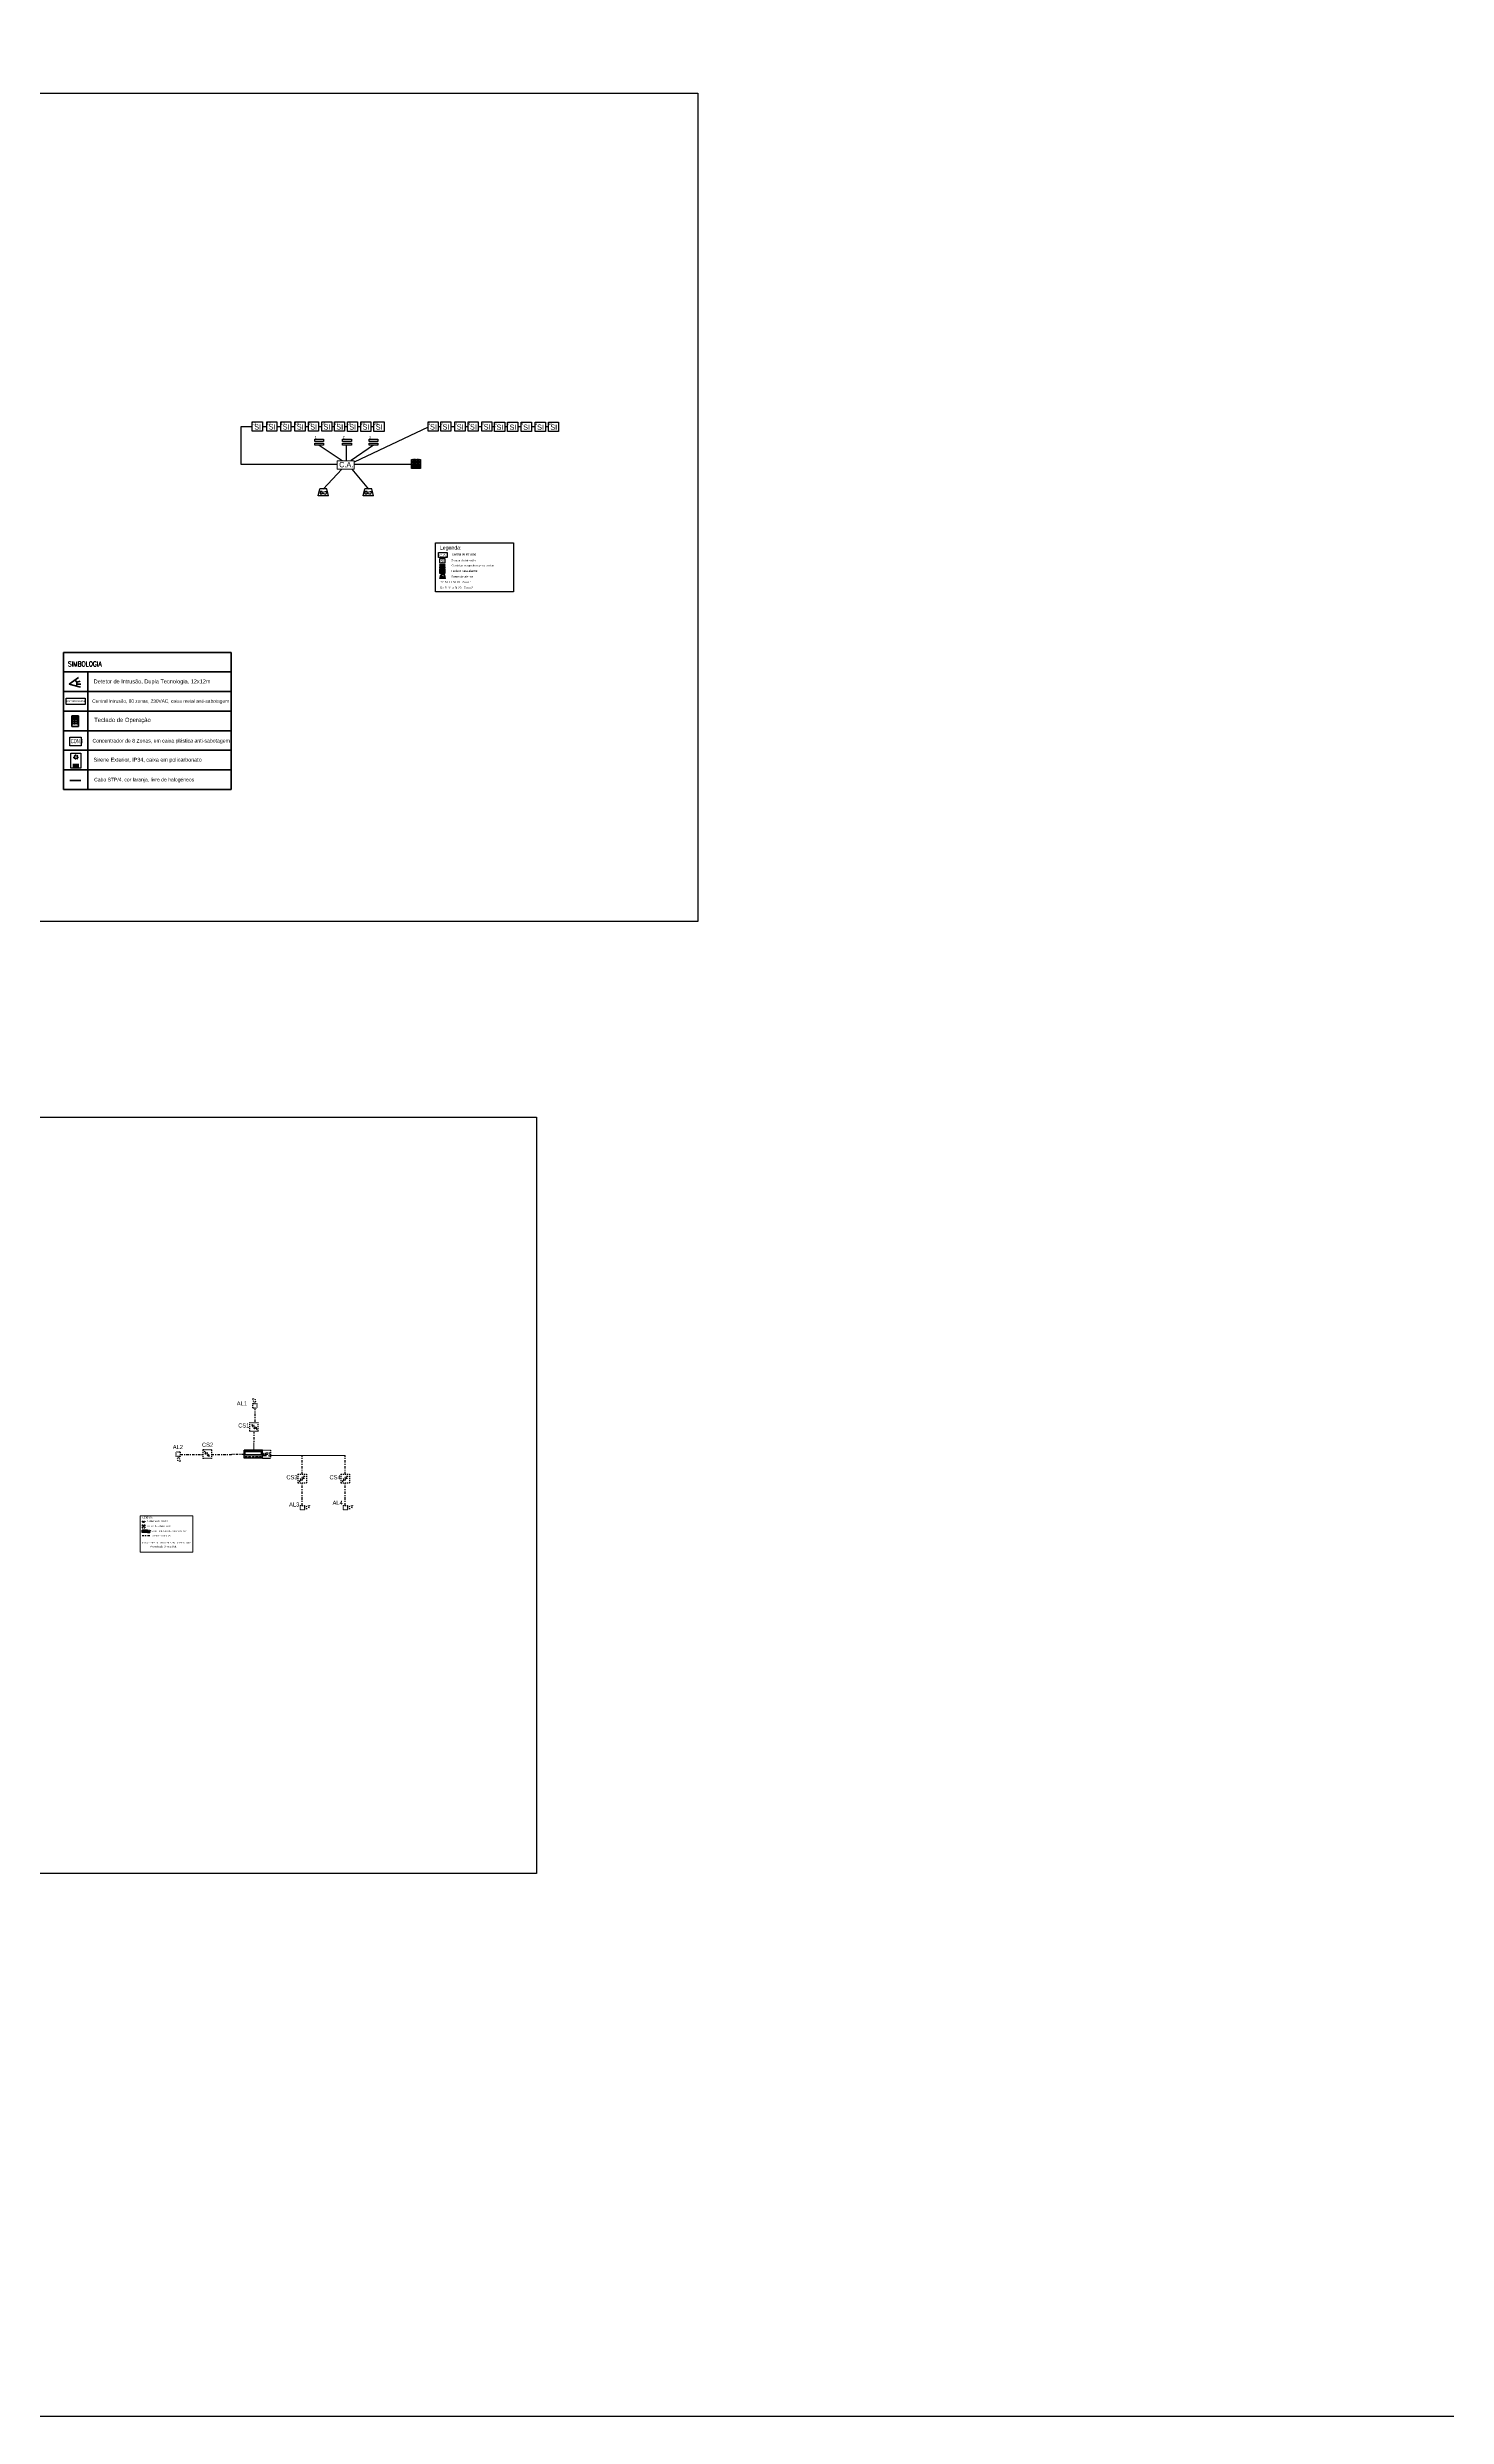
# Model space of a CAD drawing. Header units: millimetres. Extents: x 145 to 60311, y -8355 to 8851.
# Drawn here: x 829 to 971.8, y 149.5 to 391.4 of the extents above; entities that cross this region are included whole.
import ezdxf
from ezdxf.lldxf.tags import DXFTag

# ---------------------------------------------------------------- set-up
doc = ezdxf.new("R2010")
doc.units = ezdxf.units.MM
doc.linetypes.add('DASHDOT2', pattern=[0.5, 0.25, -0.125, 0, -0.125])
for name, color, linetype in [('SIMBOLOGIA', 3, 'Continuous'), ('SIMBOLOGIA som', 3, 'DASHDOT2'), ('Sistema de intrusão', 240, 'Continuous'), ('SOM', 3, 'Continuous')]:
    doc.layers.add(name, color=color, linetype=linetype)
doc.layers.add('Toito - Intrusão', color=250, linetype='Continuous', lineweight=35)
doc.styles.add('ATPI', font='ROMANS.shx', dxfattribs={"width": 0.8})
doc.styles.add('attribs', font='calibri.ttf', dxfattribs={"height": 0.13})
doc.styles.add('SIMPLEX', font='SIMPLEX.SHX')
doc.styles.add('style2', font='arial.ttf', dxfattribs={"height": 0.04})
tags = doc.linetypes.add('CENTER', pattern=[2, 1.25, -0.25, 0.25, -0.25]).pattern_tags.tags
tags[10:11] = [DXFTag(74, 4), DXFTag(75, 0), DXFTag(340, '0'), DXFTag(46, 1.0), DXFTag(50, 0.0), DXFTag(44, 0.0), DXFTag(45, 0.0)]
tags[8:9] = [DXFTag(74, 4), DXFTag(75, 0), DXFTag(340, '0'), DXFTag(46, 1.0), DXFTag(50, 0.0), DXFTag(44, 0.0), DXFTag(45, 0.0)]
tags[6:7] = [DXFTag(74, 4), DXFTag(75, 0), DXFTag(340, '0'), DXFTag(46, 1.0), DXFTag(50, 0.0), DXFTag(44, 0.0), DXFTag(45, 0.0)]
tags[4:5] = [DXFTag(74, 4), DXFTag(75, 0), DXFTag(340, '0'), DXFTag(46, 1.0), DXFTag(50, 0.0), DXFTag(44, 0.0), DXFTag(45, 0.0)]

# ---------------------------------------------------------------- blocks, each defined once
blk = doc.blocks.new('Detetor CS-460')
at = {"layer": 'Sistema de intrusão'}
blk.add_lwpolyline([(44509, -36351), (45547, -36351), (45547, -37327), (44509, -37327)], close=True, dxfattribs=at)
blk.add_text('SI', height=540.9, dxfattribs=at).set_placement((44700, -37146))
blk = doc.blocks.new('Teclado')
at = {"layer": 'Sistema de intrusão'}
for p, q in [((59126, -43666), (60028, -43666)), ((59126, -43666), (59126, -44567)), ((59126, -43816), (60028, -43816)), ((59126, -43966), (60028, -43966)), ((59126, -44116), (60028, -44116)), ((59126, -44266), (60028, -44266)), ((59126, -44416), (60028, -44416)), ((59276, -43666), (59276, -44567)), ((59427, -43666), (59427, -44567)), ((59577, -43666), (59577, -44567)), ((59727, -43666), (59727, -44567)), ((59877, -43666), (59877, -44567))]:
    blk.add_line(p, q, dxfattribs=at)
blk.add_lwpolyline([(60028, -44567), (59126, -44567), (59126, -43666), (60028, -43666)], close=True, dxfattribs=at)
for p in [(59126, -43816), (59126, -43966), (59126, -44116), (59126, -44266), (59126, -44416), (59276, -43666), (59427, -43666), (59577, -43666), (59727, -43666), (59877, -43666)]:
    blk.add_point(p, dxfattribs=at)
blk = doc.blocks.new('sirene')
at = {"layer": 'Sistema de intrusão'}
for p, q in [((57666, -42772), (57824, -42073)), ((58713, -42772), (57666, -42772)), ((58555, -42073), (57824, -42073)), ((57849, -42337), (57849, -42573)), ((58085, -42337), (57849, -42337)), ((57849, -42573), (58085, -42573)), ((58085, -42396), (58540, -42296)), ((58085, -42573), (58085, -42337)), ((58085, -42514), (58427, -42589)), ((58540, -42296), (58427, -42589)), ((58713, -42772), (58555, -42073))]:
    blk.add_line(p, q, dxfattribs=at)
blk = doc.blocks.new('contactos magnéticos')
at = {"layer": 'Sistema de intrusão'}
for points in [[(46582, -36577), (47481, -36577), (47481, -36802), (46582, -36802)], [(46582, -36971), (47481, -36971), (47481, -37196), (46582, -37196)]]:
    blk.add_lwpolyline(points, close=True, dxfattribs=at)
blk = doc.blocks.new('central sistema de som com MP3')
at = {"color": 2}
for p, q in [((351, -454, 0), (766, -454, 0)), ((766, -454, 0), (766, -873, 0))]:
    blk.add_line(p, q, dxfattribs=at)
at = {"layer": 'SOM', "color": 2}
for p, q in [((-611, -873, 0), (-611, -454, 0)), ((351, -454, 0), (-611, -454, 0)), ((351, -873, 0), (-611, -873, 0)), ((-564, -693, 0), (-564, -506, 0)), ((-564, -506, 0), (304, -506, 0)), ((-564, -693, 0), (304, -693, 0)), ((-555, -673, 0), (-555, -515, 0)), ((-555, -515, 0), (295, -515, 0)), ((-555, -673, 0), (295, -673, 0)), ((-546, -812, 0), (-546, -785, 0)), ((-546, -785, 0), (-455, -785, 0)), ((-546, -812, 0), (-455, -812, 0)), ((-455, -812, 0), (-455, -785, 0)), ((-362, -785, 0), (-269, -785, 0)), ((-362, -812, 0), (-362, -785, 0)), ((-362, -812, 0), (-269, -812, 0)), ((-269, -785, 0), (-269, -812, 0)), ((-176, -785, 0), (-83, -785, 0)), ((-176, -785, 0), (-176, -812, 0)), ((-176, -812, 0), (-83, -812, 0)), ((-83, -812, 0), (-83, -785, 0)), ((-83, -812, 0), (-83, -785, 0)), ((9, -785, 0), (102, -785, 0)), ((9, -812, 0), (9, -785, 0)), ((9, -812, 0), (102, -812, 0)), ((102, -785, 0), (102, -812, 0)), ((195, -785, 0), (288, -785, 0)), ((195, -812, 0), (195, -785, 0)), ((195, -812, 0), (288, -812, 0)), ((288, -785, 0), (288, -812, 0)), ((295, -673, 0), (295, -515, 0)), ((304, -693, 0), (304, -506, 0)), ((351, -873, 0), (351, -454, 0)), ((351, -873, 0), (766, -873, 0))]:
    blk.add_line(p, q, dxfattribs=at)
at = {"layer": 'SOM', "color": 2, "style": 'ATPI', "width": 0.7}
blk.add_text('MP3', height=173.8, dxfattribs=at).set_placement((368, -759, 0))
blk = doc.blocks.new('CONSOLA DO SISTEMA DE SOM1')
at = {"layer": 'SIMBOLOGIA som', "color": 2}
for p, q in [((155, 5968), (899, 5968)), ((155, 5968), (155, 5236)), ((155, 5236), (899, 5236)), ((261, 5336), (718, 5799)), ((718, 5799), (511, 5730)), ((651, 5591), (511, 5730)), ((718, 5799), (651, 5591)), ((899, 5968), (899, 5236))]:
    blk.add_line(p, q, dxfattribs=at)
blk.add_circle((427, 5501), 91, dxfattribs=at)
blk = doc.blocks.new('ALTIFALANTES')
at = {"layer": 'SIMBOLOGIA som', "color": 2}
for p, q in [((-2729, 6737), (-2373, 6737)), ((-2729, 6737), (-2729, 6382)), ((-2373, 6382), (-2729, 6382)), ((-2373, 6587), (-1937, 6740)), ((-2373, 6737), (-2373, 6382)), ((-2373, 6525), (-2052, 6457)), ((-1937, 6740), (-2052, 6457))]:
    blk.add_line(p, q, dxfattribs=at)
blk = doc.blocks.new('A$C12842ADF')
for p, q in [((0, 0), (0.76, 0.9)), ((0, 0), (1.18, 0)), ((0, 0), (1.18, 0)), ((0, 0), (1.18, 0)), ((0, 0), (1.18, 0)), ((0, 0), (1.18, 0)), ((0, 0), (0, 0)), ((0, 0), (0, 0)), ((0, 0), (0, 0)), ((0, 0), (0, 0)), ((0, 0), (0, 0)), ((0, 0), (0, 0)), ((0, 0), (0, 0)), ((0, 0), (0, 0)), ((0, 0), (0, 0)), ((0, 0), (0, 0)), ((0, 0), (0, 0)), ((0.69, 0.4), (0.49, 0.57)), ((0.69, 0.4), (1.02, 0.59)), ((0.77, 0.2), (0.69, 0.4)), ((0.77, 0.2), (1.14, 0.3)), ((0.77, 0.2), (0.77, 0))]:
    blk.add_line(p, q)
blk = doc.blocks.new('A$C61745836')
at = {"linetype": 'Continuous', "lineweight": 25}
blk.add_lwpolyline([(0, 178), (240, 178), (240, 0), (0, 0), (0, 178)], dxfattribs=at)
at = {"linetype": 'Continuous', "lineweight": 25, "insert": (23, 51), "char_height": 89.72, "attachment_point": 7, "style": 'style2'}
blk.add_mtext('\\W0.526028;\\Q0;CON.8', dxfattribs=at)
blk = doc.blocks.new('A$C73023CB3')
at = {"linetype": 'Continuous', "lineweight": 25}
for p, q in [((46, 97), (201, 97)), ((46, 79), (201, 79)), ((46, 60), (201, 60)), ((46, 41), (201, 41)), ((62, 278), (107, 278)), ((81, 326), (113, 294)), ((81, 232), (113, 264)), ((129, 301), (129, 346)), ((129, 212), (129, 256)), ((145, 294), (177, 326)), ((145, 262), (177, 231)), ((151, 278), (196, 278))]:
    blk.add_line(p, q, dxfattribs=at)
blk.add_lwpolyline([(252, 0), (0, 0), (0, 374), (252, 374), (252, 0)], dxfattribs=at)
blk.add_circle((129, 278), 38.1, dxfattribs=at)

msp = doc.modelspace()

# ---------------------------------------------------------------- linework, layer by layer
for points in [[(670.4, 563.61), (1403.16, 563.61), (1403.16, 149.46), (670.4, 149.46)], [(748.23, 386.72), (895.38, 386.72), (895.38, 302.15), (748.23, 302.15)], [(744.39, 282.15), (878.88, 282.15), (878.88, 204.92), (744.39, 204.92)]]:
    msp.add_lwpolyline(points, close=True)
at = {"layer": 'SIMBOLOGIA', "color": 240, "lineweight": 5}
for p, q in [((859.04, 349.21), (859.06, 349.19)), ((859.47, 349.21), (859.47, 349.19)), ((859.97, 349.21), (859.95, 349.19))]:
    msp.add_line(p, q, dxfattribs=at)
at = {"layer": 'SIMBOLOGIA', "color": 3, "lineweight": 5}
for p, q in [((850.04, 248.95), (850.04, 248.14)), ((859.37, 247.62), (851.73, 247.62))]:
    msp.add_line(p, q, dxfattribs=at)
at = {"layer": 'SIMBOLOGIA', "color": 240, "lineweight": 5}
msp.add_lwpolyline([(858.53, 349.19), (860.29, 349.19), (860.29, 348.33), (858.53, 348.33)], close=True, dxfattribs=at)
at = {"layer": 'SIMBOLOGIA', "color": 2, "lineweight": 5}
msp.add_lwpolyline([(838.43, 241.46), (843.82, 241.46), (843.82, 237.75), (838.43, 237.75)], close=True, dxfattribs=at)
at = {"layer": 'SIMBOLOGIA som'}
for p, q in [((850.13, 252.49), (850.13, 251)), ((850.04, 250.1), (850.04, 248.95)), ((842.53, 247.73), (844.83, 247.73)), ((845.71, 247.73), (847.77, 247.73)), ((849.04, 247.73), (847.77, 247.73)), ((854.97, 245.69), (854.97, 247.62)), ((859.37, 245.69), (859.37, 247.62)), ((854.97, 242.5), (854.97, 244.81)), ((859.37, 242.5), (859.37, 244.81))]:
    msp.add_line(p, q, dxfattribs=at)
at = {"layer": 'SIMBOLOGIA som', "color": 2}
msp.add_line((839.42, 239.42), (838.62, 239.42), dxfattribs=at)
at = {"layer": 'Sistema de intrusão'}
for p, q in [((848.73, 348.83), (848.73, 352.68)), ((848.73, 352.68), (849.87, 352.68)), ((850.91, 352.71), (851.35, 352.71)), ((852.39, 352.71), (852.79, 352.71)), ((853.83, 352.71), (854.23, 352.71)), ((855.27, 352.71), (855.6, 352.71)), ((856.64, 352.71), (856.96, 352.71)), ((857.99, 352.71), (858.25, 352.71)), ((859.29, 352.71), (859.58, 352.71)), ((867.83, 352.63), (860.29, 349.06)), ((860.62, 352.71), (860.95, 352.71)), ((861.98, 352.71), (862.29, 352.71)), ((868.87, 352.68), (869.11, 352.68)), ((870.15, 352.68), (870.39, 352.68)), ((870.15, 352.68), (870.39, 352.68)), ((870.39, 352.68), (870.46, 352.68)), ((871.59, 352.68), (871.83, 352.68)), ((871.83, 352.68), (871.91, 352.68)), ((872.95, 352.68), (873.19, 352.68)), ((873.19, 352.68), (873.26, 352.68)), ((874.34, 352.68), (874.58, 352.68)), ((874.58, 352.68), (874.66, 352.68)), ((875.65, 352.68), (875.89, 352.68)), ((875.89, 352.68), (875.97, 352.68)), ((876.98, 352.68), (877.22, 352.68)), ((877.22, 352.68), (877.3, 352.68)), ((878.38, 352.68), (878.76, 352.68)), ((879.79, 352.68), (880.11, 352.68)), ((858.53, 348.83), (848.73, 348.83)), ((856.7, 350.79), (859.04, 349.21)), ((859.47, 350.79), (859.47, 349.21)), ((862.26, 350.79), (859.97, 349.21)), ((860.29, 348.84), (866.13, 348.84)), ((859.01, 348.33), (857.12, 346.31)), ((860.04, 348.33), (861.75, 346.31))]:
    msp.add_line(p, q, dxfattribs=at)
for points in [[(862.29, 353.17), (863.33, 353.17), (863.33, 352.19), (862.29, 352.19)], [(868.57, 340.81), (876.55, 340.81), (876.55, 335.81), (868.57, 335.81)], [(868.88, 339.82), (869.77, 339.82), (869.77, 339.32), (868.88, 339.32)], [(869.02, 339.23), (869.55, 339.23), (869.55, 338.74), (869.02, 338.74)]]:
    msp.add_lwpolyline(points, close=True, dxfattribs=at)
at = {"layer": 'Toito - Intrusão', "color": 0}
for p, q in [((830.6, 329.63), (847.72, 329.63)), ((830.6, 329.63), (830.6, 315.63)), ((847.72, 329.63), (847.72, 315.63)), ((847.72, 327.63), (830.6, 327.63)), ((830.6, 327.63), (830.6, 325.63)), ((830.6, 327.63), (833.1, 327.63)), ((833.1, 327.63), (833.1, 315.63)), ((830.6, 325.63), (847.72, 325.63)), ((847.72, 323.63), (830.6, 323.63)), ((830.6, 323.63), (830.6, 321.63)), ((831.45, 323.14), (832.12, 323.14)), ((831.45, 322.06), (831.45, 323.14)), ((832.12, 322.06), (831.45, 322.06)), ((831.53, 323.03), (832.04, 323.03)), ((831.53, 322.87), (831.53, 323.03)), ((832.04, 322.87), (831.53, 322.87)), ((831.53, 322.77), (831.62, 322.77)), ((831.53, 322.69), (831.53, 322.77)), ((831.62, 322.69), (831.53, 322.69)), ((831.53, 322.59), (831.62, 322.59)), ((831.53, 322.5), (831.53, 322.59)), ((831.62, 322.5), (831.53, 322.5)), ((831.53, 322.41), (831.62, 322.41)), ((831.53, 322.32), (831.53, 322.41)), ((831.53, 322.32), (831.62, 322.32)), ((831.62, 322.77), (831.62, 322.69)), ((831.62, 322.59), (831.62, 322.5)), ((831.62, 322.41), (831.62, 322.32)), ((831.68, 322.77), (831.76, 322.77)), ((831.68, 322.69), (831.68, 322.77)), ((831.76, 322.69), (831.68, 322.69)), ((831.68, 322.59), (831.76, 322.59)), ((831.68, 322.5), (831.68, 322.59)), ((831.76, 322.5), (831.68, 322.5)), ((831.68, 322.41), (831.76, 322.41)), ((831.68, 322.32), (831.68, 322.41)), ((831.76, 322.32), (831.68, 322.32)), ((831.76, 322.77), (831.76, 322.69)), ((831.76, 322.59), (831.76, 322.5)), ((831.76, 322.41), (831.76, 322.32)), ((831.82, 322.77), (831.9, 322.77)), ((831.82, 322.69), (831.82, 322.77)), ((831.9, 322.69), (831.82, 322.69)), ((831.82, 322.59), (831.9, 322.59)), ((831.82, 322.5), (831.82, 322.59)), ((831.9, 322.5), (831.82, 322.5)), ((831.82, 322.41), (831.9, 322.41)), ((831.82, 322.32), (831.82, 322.41)), ((831.9, 322.32), (831.82, 322.32)), ((831.9, 322.77), (831.9, 322.69)), ((831.9, 322.59), (831.9, 322.5)), ((831.9, 322.41), (831.9, 322.32)), ((831.96, 322.77), (832.04, 322.77)), ((831.96, 322.69), (831.96, 322.77)), ((832.04, 322.69), (831.96, 322.69)), ((831.96, 322.59), (832.04, 322.59)), ((831.96, 322.5), (831.96, 322.59)), ((832.04, 322.5), (831.96, 322.5)), ((831.96, 322.41), (832.04, 322.41)), ((831.96, 322.32), (831.96, 322.41)), ((832.04, 322.32), (831.96, 322.32)), ((832.04, 323.03), (832.04, 322.87)), ((832.04, 322.77), (832.04, 322.69)), ((832.04, 322.59), (832.04, 322.5)), ((832.04, 322.41), (832.04, 322.32)), ((832.12, 323.14), (832.12, 322.06)), ((830.6, 321.63), (847.72, 321.63)), ((847.72, 319.63), (830.6, 319.63)), ((830.6, 319.63), (830.6, 317.63)), ((830.6, 317.63), (847.72, 317.63)), ((847.72, 315.63), (830.6, 315.63)), ((831.23, 316.55), (832.36, 316.55))]:
    msp.add_line(p, q, dxfattribs=at)
at = {"layer": 'Toito - Intrusão', "color": 0, "lineweight": 30}
msp.add_lwpolyline([(830.86, 324.95), (832.81, 324.95), (832.81, 324.31), (830.86, 324.31)], close=True, dxfattribs=at)

# ---------------------------------------------------------------- block references
at = {"layer": 'SIMBOLOGIA som', "xscale": 0.001199999999999999, "yscale": 0.001199999999999999, "zscale": 0.001199999999999999}
for name, p, rotation in [('ALTIFALANTES', (858, 255.76), 90), ('CONSOLA DO SISTEMA DE SOM1', (856.77, 249.92), 90), ('ALTIFALANTES', (834.44, 244.67), 270), ('CONSOLA DO SISTEMA DE SOM1', (838.55, 248.37), 270)]:
    msp.add_blockref(name, p, dxfattribs=dict(at, rotation=rotation))
at = {"layer": 'SIMBOLOGIA som'}
for name, p, xscale, yscale, zscale in [('central sistema de som com MP3', (850.23, 249.03, 0), 0.001952023882031726, 0.001952023882031726, 0.001952023882031726), ('CONSOLA DO SISTEMA DE SOM1', (854.34, 238.53), 0.001199999999999999, 0.001199999999999999, 0.001199999999999999), ('CONSOLA DO SISTEMA DE SOM1', (858.73, 238.53), 0.001199999999999999, 0.001199999999999999, 0.001199999999999999), ('ALTIFALANTES', (858.04, 234.42), 0.001199999999999999, 0.001199999999999999, 0.001199999999999999), ('ALTIFALANTES', (862.43, 234.42), 0.001199999999999999, 0.001199999999999999, 0.001199999999999999), ('ALTIFALANTES', (839.69, 238.29), 0.0003906345394082078, 0.0003906345394082078, 0.0003906345394082078), ('CONSOLA DO SISTEMA DE SOM1', (838.56, 238.19), 0.0003906345394082078, 0.0003906345394082078, 0.0003906345394082078), ('central sistema de som com MP3', (838.97, 240.26, 0), 0.0005782057251617047, 0.0005782057251617047, 0.0005782057251617047)]:
    msp.add_blockref(name, p, dxfattribs=dict(at, xscale=xscale, yscale=yscale, zscale=zscale))
at = {"layer": 'Sistema de intrusão'}
for name, p, xscale, yscale, zscale in [('Detetor CS-460', (805.37, 389.53), 0.001, 0.001, 0.001), ('Detetor CS-460', (806.85, 389.53), 0.001, 0.001, 0.001), ('Detetor CS-460', (808.28, 389.53), 0.001, 0.001, 0.001), ('Detetor CS-460', (809.72, 389.53), 0.001, 0.001, 0.001), ('Detetor CS-460', (811.09, 389.53), 0.001, 0.001, 0.001), ('contactos magnéticos', (809.67, 387.98), 0.001, 0.001, 0.001), ('Detetor CS-460', (812.45, 389.53), 0.001, 0.001, 0.001), ('Detetor CS-460', (813.75, 389.53), 0.001, 0.001, 0.001), ('contactos magnéticos', (812.52, 387.98), 0.001, 0.001, 0.001), ('Detetor CS-460', (815.07, 389.52), 0.001, 0.001, 0.001), ('Detetor CS-460', (816.44, 389.52), 0.001, 0.001, 0.001), ('contactos magnéticos', (815.22, 387.98), 0.001, 0.001, 0.001), ('Detetor CS-460', (823.32, 389.53), 0.001, 0.001, 0.001), ('Detetor CS-460', (824.6, 389.53), 0.001, 0.001, 0.001), ('Detetor CS-460', (826.05, 389.53), 0.001, 0.001, 0.001), ('Detetor CS-460', (827.4, 389.53), 0.001, 0.001, 0.001), ('Detetor CS-460', (828.8, 389.53), 0.001, 0.001, 0.001), ('Detetor CS-460', (830.11, 389.5), 0.001, 0.001, 0.001), ('Detetor CS-460', (831.44, 389.5), 0.001, 0.001, 0.001), ('Detetor CS-460', (832.83, 389.5), 0.001, 0.001, 0.001), ('Detetor CS-460', (834.25, 389.5), 0.001, 0.001, 0.001), ('Detetor CS-460', (835.6, 389.5), 0.001, 0.001, 0.001), ('Teclado', (807.01, 392.98), 0.001, 0.001, 0.001), ('sirene', (798.94, 388.39), 0.001, 0.001, 0.001), ('sirene', (803.53, 388.39), 0.001, 0.001, 0.001), ('contactos magnéticos', (842.94, 359.1), 0.0005600000000000001, 0.0005600000000000001, 0.0005600000000000001), ('Teclado', (835.91, 362.64), 0.0005600000000000001, 0.0005600000000000001, 0.0005600000000000001), ('sirene', (836.73, 361.12), 0.0005600000000000001, 0.0005600000000000001, 0.0005600000000000001)]:
    msp.add_blockref(name, p, dxfattribs=dict(at, xscale=xscale, yscale=yscale, zscale=zscale))
at = {"layer": 'Toito - Intrusão', "color": 0, "rotation": 345.5267953794804}
msp.add_blockref('A$C12842ADF', (831.18, 326.37), dxfattribs=at)
at = {"layer": 'Toito - Intrusão', "color": 0, "lineweight": 30}
for name, p, xscale, yscale, zscale in [('A$C61745836', (831.23, 320.09), 0.004939709245686024, 0.004939709245686024, 0.004939709245686024), ('A$C73023CB3', (831.35, 317.82), 0.004028306773951709, 0.004028306773951709, 0.004028306773951709)]:
    msp.add_blockref(name, p, dxfattribs=dict(at, xscale=xscale, yscale=yscale, zscale=zscale))

# ---------------------------------------------------------------- texts
at = {"color": 2, "char_height": 0.4211, "attachment_point": 1}
for s, insert in [('\\pt1.2634;AL1', (848.29, 253.14)), ('\\pt1.2634;CS1', (848.44, 250.89)), ('\\pt1.2634;AL2', (841.76, 248.69)), ('\\pt1.2634;CS2', (844.74, 248.92)), ('\\pt1.2634;CS3', (853.36, 245.6)), ('\\pt1.2634;CS4', (857.76, 245.6)), ('\\pt1.2634;AL3', (853.63, 242.82)), ('\\pt1.2634;AL4', (858.07, 243))]:
    msp.add_mtext_dynamic_manual_height_columns(s, width=2161.1801, gutter_width=10, heights=[0], dxfattribs=dict(at, insert=insert))
at = {"layer": 'Sistema de intrusão'}
for s, height, p in [('11', 0.247, (849.88, 352.86)), ('12', 0.247, (851.36, 352.86)), ('13', 0.247, (852.8, 352.86)), ('14', 0.247, (854.23, 352.86)), ('15', 0.247, (855.61, 352.86)), ('1', 0.247, (856.25, 351.48)), ('16', 0.247, (856.96, 352.86)), ('17', 0.247, (858.26, 352.86)), ('2', 0.247, (859.11, 351.48)), ('18', 0.247, (859.58, 352.86)), ('19', 0.247, (860.95, 352.86)), ('3', 0.247, (861.81, 351.48)), ('20', 0.247, (862.3, 352.86)), ('SI', 0.541, (862.48, 352.37)), ('1', 0.247, (867.84, 352.86)), ('2', 0.247, (869.11, 352.86)), ('3', 0.247, (870.56, 352.86)), ('4', 0.247, (871.91, 352.86)), ('5', 0.247, (873.31, 352.86)), ('6', 0.247, (874.62, 352.84)), ('7', 0.247, (875.95, 352.84)), ('8', 0.247, (877.34, 352.84)), ('9', 0.247, (878.76, 352.84)), ('10', 0.247, (880.11, 352.84)), ('C.A.', 0.541, (858.74, 348.53)), ('C.A.', 0.276, (868.98, 339.41)), ('Legenda:', 0.383, (869.03, 340.13)), ('SI', 0.276, (869.12, 338.83)), ('Sensor de intrusão', 0.2132, (870.2, 338.91)), ('Central de intrusão', 0.2132, (870.25, 339.54)), ('De SI 11 a SI 20 - Zona 2', 0.2132, (869.06, 336.12)), ('De SI 1 a SI 10 - Zona 1', 0.2132, (869.07, 336.7)), ('Teclado para alarme', 0.2132, (870.16, 337.84)), ('Sirene de alarme', 0.2132, (870.2, 337.25)), ('Contatos magnéticos para portas', 0.2132, (870.22, 338.4))]:
    msp.add_text(s, height=height, dxfattribs=at).set_placement(p)
at = {"layer": 'Sistema de intrusão', "color": 2}
for s, height, p in [('LEGENDA', 0.152, (838.67, 241.21)), ('Consola do sistema de som', 0.1523, (839.1, 240.34)), ("Altifakantes 5'' saliente", 0.1523, (839.13, 240.83)), ('Central do sistema de som c/ leitor mp3', 0.1523, (839.49, 239.83)), ('Todos os cabos não identificados são TVHV1x0,5mm2', 0.1523, (838.48, 238.63)), ('A canalização é fixada à laje', 0.1523, (839.47, 238.24)), ('Cabo em tubo VD20 ', 0.1523, (839.65, 239.35))]:
    msp.add_text(s, height=height, dxfattribs=at).set_placement(p)
at = {"layer": 'Toito - Intrusão', "color": 0, "linetype": 'Continuous', "style": 'SIMPLEX', "width": 0.8}
msp.add_text('SIMBOLOGIA', height=0.5, dxfattribs=at).set_placement((831.05, 328.2))
at = {"layer": 'Toito - Intrusão', "color": 0, "linetype": 'CENTER', "lineweight": 20, "style": 'style2'}
for s, height, p in [('Detetor de Intrusão, Dupla Tecnologia, 12x12m', 0.4065, (833.68, 326.46)), ('Central Intrusão, 80 zonas, 230VAC, caixa metal anti-sabotagem', 0.3473, (833.53, 324.48)), ('Teclado de Operação', 0.4298, (833.73, 322.52)), ('Concentrador de 8 Zonas, em caixa plástica anti-sabotagem', 0.3756, (833.56, 320.42)), ('Sirene Exterior, IP34, caixa em policarbonato', 0.3938, (833.67, 318.47)), ('Cabo STP/4, cor laranja, livre de halogéneos', 0.3675, (833.73, 316.45))]:
    msp.add_text(s, height=height, dxfattribs=at).set_placement(p)
at = {"layer": 'Toito - Intrusão', "color": 0, "style": 'attribs'}
msp.add_text('Central Intrusão', height=0.1812, dxfattribs=at).set_placement((830.92, 324.56))

doc.saveas('drawing.dxf')
